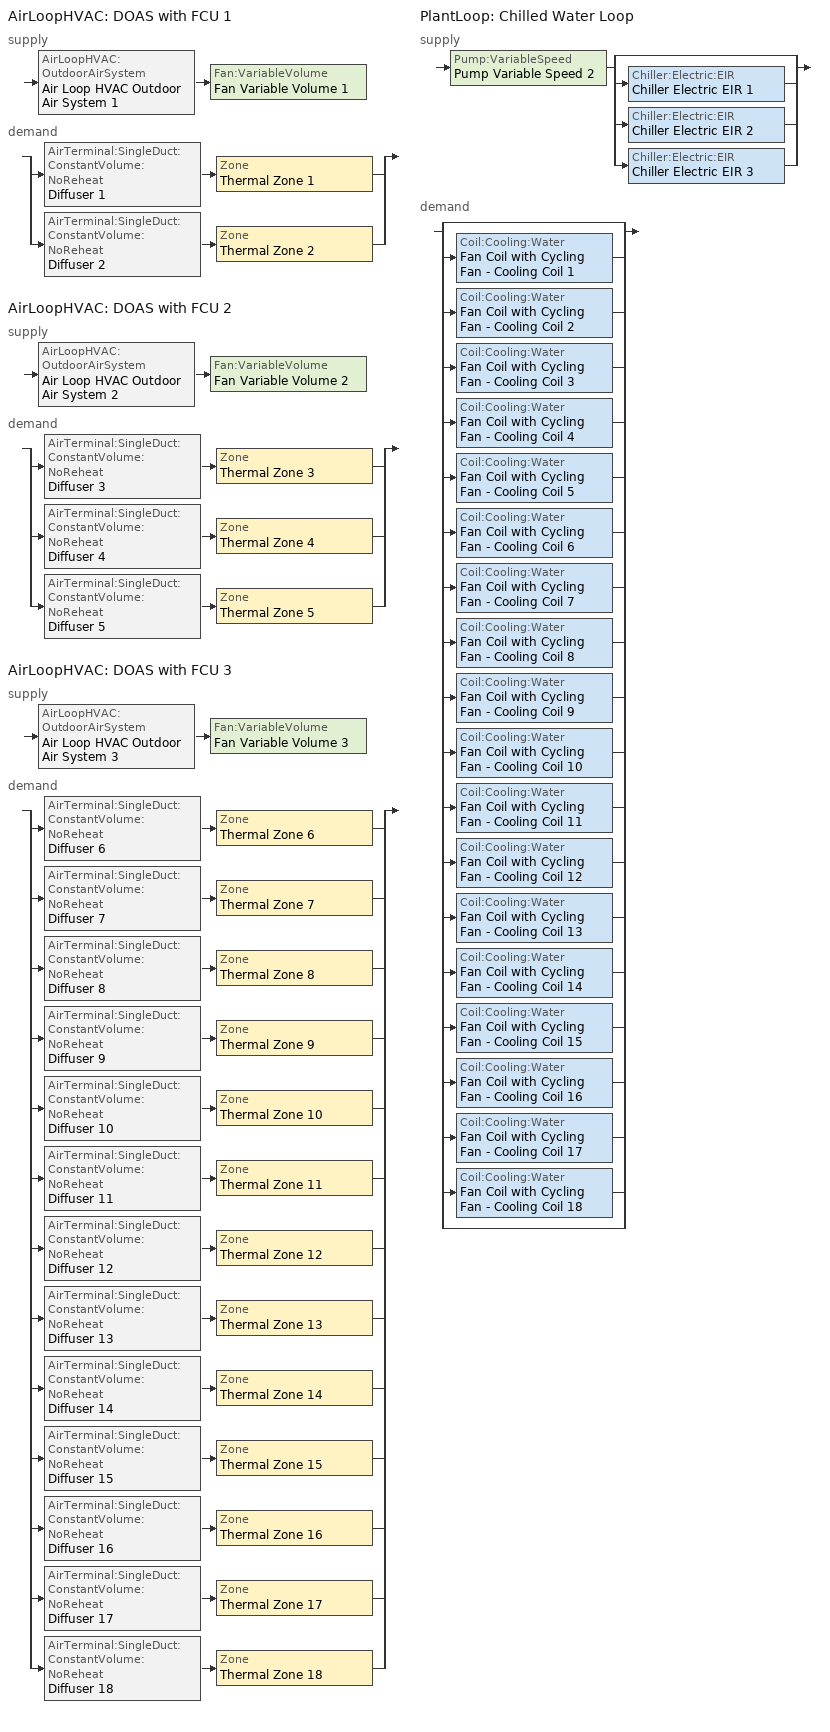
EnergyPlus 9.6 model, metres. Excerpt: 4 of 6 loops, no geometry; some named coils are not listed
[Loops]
AirLoopHVAC 'DOAS with FCU 1'
 supply: AirLoopHVAC:OutdoorAirSystem 'Air Loop HVAC Outdoor Air System 1' > Fan:VariableVolume 'Fan Variable Volume 1'
 demand: split
  | AirTerminal:SingleDuct:ConstantVolume:NoReheat 'Diffuser 1' > Zone 'Thermal Zone 1'
  | AirTerminal:SingleDuct:ConstantVolume:NoReheat 'Diffuser 2' > Zone 'Thermal Zone 2'
AirLoopHVAC 'DOAS with FCU 2'
 supply: AirLoopHVAC:OutdoorAirSystem 'Air Loop HVAC Outdoor Air System 2' > Fan:VariableVolume 'Fan Variable Volume 2'
 demand: split
  | AirTerminal:SingleDuct:ConstantVolume:NoReheat 'Diffuser 3' > Zone 'Thermal Zone 3'
  | AirTerminal:SingleDuct:ConstantVolume:NoReheat 'Diffuser 4' > Zone 'Thermal Zone 4'
  | AirTerminal:SingleDuct:ConstantVolume:NoReheat 'Diffuser 5' > Zone 'Thermal Zone 5'
AirLoopHVAC 'DOAS with FCU 3'
 supply: AirLoopHVAC:OutdoorAirSystem 'Air Loop HVAC Outdoor Air System 3' > Fan:VariableVolume 'Fan Variable Volume 3'
 demand: split
  | AirTerminal:SingleDuct:ConstantVolume:NoReheat 'Diffuser 6' > Zone 'Thermal Zone 6'
  | AirTerminal:SingleDuct:ConstantVolume:NoReheat 'Diffuser 7' > Zone 'Thermal Zone 7'
  | AirTerminal:SingleDuct:ConstantVolume:NoReheat 'Diffuser 8' > Zone 'Thermal Zone 8'
  | AirTerminal:SingleDuct:ConstantVolume:NoReheat 'Diffuser 9' > Zone 'Thermal Zone 9'
  | AirTerminal:SingleDuct:ConstantVolume:NoReheat 'Diffuser 10' > Zone 'Thermal Zone 10'
  | AirTerminal:SingleDuct:ConstantVolume:NoReheat 'Diffuser 11' > Zone 'Thermal Zone 11'
  | AirTerminal:SingleDuct:ConstantVolume:NoReheat 'Diffuser 12' > Zone 'Thermal Zone 12'
  | AirTerminal:SingleDuct:ConstantVolume:NoReheat 'Diffuser 13' > Zone 'Thermal Zone 13'
  | AirTerminal:SingleDuct:ConstantVolume:NoReheat 'Diffuser 14' > Zone 'Thermal Zone 14'
  | AirTerminal:SingleDuct:ConstantVolume:NoReheat 'Diffuser 15' > Zone 'Thermal Zone 15'
  | AirTerminal:SingleDuct:ConstantVolume:NoReheat 'Diffuser 16' > Zone 'Thermal Zone 16'
  | AirTerminal:SingleDuct:ConstantVolume:NoReheat 'Diffuser 17' > Zone 'Thermal Zone 17'
  | AirTerminal:SingleDuct:ConstantVolume:NoReheat 'Diffuser 18' > Zone 'Thermal Zone 18'
PlantLoop 'Chilled Water Loop'
 supply: Pump:VariableSpeed 'Pump Variable Speed 2' > split
  | bypass
  | Chiller:Electric:EIR 'Chiller Electric EIR 1'
  | Chiller:Electric:EIR 'Chiller Electric EIR 2'
  | Chiller:Electric:EIR 'Chiller Electric EIR 3'
 demand: split
  | bypass
  | Coil:Cooling:Water 'Fan Coil with Cycling Fan - Cooling Coil 1'
  | Coil:Cooling:Water 'Fan Coil with Cycling Fan - Cooling Coil 2'
  | Coil:Cooling:Water 'Fan Coil with Cycling Fan - Cooling Coil 3'
  | Coil:Cooling:Water 'Fan Coil with Cycling Fan - Cooling Coil 4'
  | Coil:Cooling:Water 'Fan Coil with Cycling Fan - Cooling Coil 5'
  | Coil:Cooling:Water 'Fan Coil with Cycling Fan - Cooling Coil 6'
  | Coil:Cooling:Water 'Fan Coil with Cycling Fan - Cooling Coil 7'
  | Coil:Cooling:Water 'Fan Coil with Cycling Fan - Cooling Coil 8'
  | Coil:Cooling:Water 'Fan Coil with Cycling Fan - Cooling Coil 9'
  | Coil:Cooling:Water 'Fan Coil with Cycling Fan - Cooling Coil 10'
  | Coil:Cooling:Water 'Fan Coil with Cycling Fan - Cooling Coil 11'
  | Coil:Cooling:Water 'Fan Coil with Cycling Fan - Cooling Coil 12'
  | Coil:Cooling:Water 'Fan Coil with Cycling Fan - Cooling Coil 13'
  | Coil:Cooling:Water 'Fan Coil with Cycling Fan - Cooling Coil 14'
  | Coil:Cooling:Water 'Fan Coil with Cycling Fan - Cooling Coil 15'
  | Coil:Cooling:Water 'Fan Coil with Cycling Fan - Cooling Coil 16'
  | Coil:Cooling:Water 'Fan Coil with Cycling Fan - Cooling Coil 17'
  | Coil:Cooling:Water 'Fan Coil with Cycling Fan - Cooling Coil 18'
  | bypass
[Controller:MechanicalVentilation] Availability Schedule=Always On Discrete; Demand Controlled Ventilation=No; System Outdoor Air Method=ZoneSum
Name | Zone or ZoneList Name 1 | Design Specification Outdoor Air Object Name 1 | Zone or ZoneList Name 2 | Design Specification Outdoor Air Object Name 2 | Zone or ZoneList Name 3 | Design Specification Outdoor Air Object Name 3 | Zone or ZoneList Name 4 | Design Specification Outdoor Air Object Name 4 | Zone or ZoneList Name 5 | Design Specification Outdoor Air Object Name 5 | Zone or ZoneList Name 6 | Design Specification Outdoor Air Object Name 6 | Zone or ZoneList Name 7 | Design Specification Outdoor Air Object Name 7 | Zone or ZoneList Name 8 | Design Specification Outdoor Air Object Name 8 | Zone or ZoneList Name 9 | Design Specification Outdoor Air Object Name 9 | Zone or ZoneList Name 10 | Design Specification Outdoor Air Object Name 10 | Zone or ZoneList Name 11 | Design Specification Outdoor Air Object Name 11 | Zone or ZoneList Name 12 | Design Specification Outdoor Air Object Name 12 | Zone or ZoneList Name 13 | Design Specification Outdoor Air Object Name 13
Controller Mechanical Ventilation 1 | Thermal Zone 1 | Ventilation 1 | Thermal Zone 2 | Ventilation 2
Controller Mechanical Ventilation 2 | Thermal Zone 3 | Ventilation 3 | Thermal Zone 4 | Ventilation 4 | Thermal Zone 5 | Ventilation 5
Controller Mechanical Ventilation 3 | Thermal Zone 6 | Ventilation 6 | Thermal Zone 7 | Ventilation 7 | Thermal Zone 8 | Ventilation 8 | Thermal Zone 9 | Ventilation 9 | Thermal Zone 10 | Ventilation 10 | Thermal Zone 11 | Ventilation 11 | Thermal Zone 12 | Ventilation 12 | Thermal Zone 13 | Ventilation 13 | Thermal Zone 14 | Ventilation 14 | Thermal Zone 15 | Ventilation 15 | Thermal Zone 16 | Ventilation 16 | Thermal Zone 17 | Ventilation 17 | Thermal Zone 18 | Ventilation 18
[AirLoopHVAC] Design Supply Air Flow Rate m3/s=AutoSize; Design Return Air Flow Fraction of Supply Air Flow=1
DOAS with FCU 1; DOAS with FCU 2; DOAS with FCU 3
[Sizing:System] Type of Load to Size On=VentilationRequirement; Design Outdoor Air Flow Rate m3/s=Autosize; Central Heating Maximum System Air Flow Ratio=Autosize; Preheat Design Temperature C=7; Preheat Design Humidity Ratio kgWater/kgDryAir=0.008; Precool Design Temperature C=12.8; Precool Design Humidity Ratio kgWater/kgDryAir=0.008; Central Cooling Design Supply Air Temperature C=12.8; Central Heating Design Supply Air Temperature C=12.8; Type of Zone Sum to Use=NonCoincident; 100% Outdoor Air in Cooling=Yes; 100% Outdoor Air in Heating=Yes; Central Cooling Design Supply Air Humidity Ratio kgWater/kgDryAir=0.0085; Central Heating Design Supply Air Humidity Ratio kgWater/kgDryAir=0.008; Cooling Supply Air Flow Rate Method=DesignDay; Cooling Supply Air Flow Rate m3/s=0; Cooling Supply Air Flow Rate Per Floor Area m3/s-m2=0.00996765; Cooling Fraction of Autosized Cooling Supply Air Flow Rate=1; Cooling Supply Air Flow Rate Per Unit Cooling Capacity m3/s-W=3.94755e-05; Heating Supply Air Flow Rate Method=DesignDay; Heating Supply Air Flow Rate m3/s=0; Heating Supply Air Flow Rate Per Floor Area m3/s-m2=0.00996765; Heating Fraction of Autosized Heating Supply Air Flow Rate=1; Heating Fraction of Autosized Cooling Supply Air Flow Rate=1; Heating Supply Air Flow Rate Per Unit Heating Capacity m3/s-W=3.15882e-05; System Outdoor Air Method=ZoneSum; Zone Maximum Outdoor Air Fraction dimensionless=1; Cooling Design Capacity Method=CoolingDesignCapacity; Cooling Design Capacity W=Autosize; Cooling Design Capacity Per Floor Area W/m2=234.7; Fraction of Autosized Cooling Design Capacity=1; Heating Design Capacity Method=HeatingDesignCapacity; Heating Design Capacity W=Autosize; Heating Design Capacity Per Floor Area W/m2=157; Fraction of Autosized Heating Design Capacity=1; Central Cooling Capacity Control Method=OnOff; Occupant Diversity=Autosize
DOAS with FCU 1; DOAS with FCU 2; DOAS with FCU 3
[Controller:OutdoorAir] Minimum Outdoor Air Flow Rate m3/s=0; Maximum Outdoor Air Flow Rate m3/s=Autosize; Economizer Control Type=DifferentialDryBulb; Economizer Control Action Type=ModulateFlow; Economizer Maximum Limit Dry-Bulb Temperature C=28; Economizer Maximum Limit Enthalpy J/kg=64000; Economizer Minimum Limit Dry-Bulb Temperature C=-100; Lockout Type=NoLockout; Minimum Limit Type=FixedMinimum; High Humidity Control=No; Control High Indoor Humidity Based on Outdoor Humidity Ratio=Yes; Heat Recovery Bypass Control Type=BypassWhenWithinEconomizerLimits
Name | Mechanical Ventilation Controller
Controller Outdoor Air 1 | Controller Mechanical Ventilation 1
Controller Outdoor Air 2 | Controller Mechanical Ventilation 2
Controller Outdoor Air 3 | Controller Mechanical Ventilation 3
[SetpointManager:MixedAir] Control Variable=Temperature
Name | Setpoint Node or NodeList
Node Air Deck 100% Outoor 1 OS Default SPM | Node Air Deck 100% Outoor 1
Node Air Deck 100% Outoor 2 OS Default SPM | Node Air Deck 100% Outoor 2
Node Air Deck 100% Outoor 3 OS Default SPM | Node Air Deck 100% Outoor 3
[Fan:VariableVolume] Availability Schedule=Always On Discrete hvac_library; Fan Total Efficiency=0.7; Pressure Rise Pa=500; Maximum Flow Rate m3/s=Autosize; Fan Power Minimum Flow Rate Input Method=FixedFlowRate; Fan Power Minimum Flow Fraction=0; Fan Power Minimum Air Flow Rate m3/s=0; Motor Efficiency=0.93; Motor In Airstream Fraction=1; Fan Power Coefficient 1=0.0407599; Fan Power Coefficient 2=0.088045; Fan Power Coefficient 3=-0.0729261; Fan Power Coefficient 4=0.94374; Fan Power Coefficient 5=0
Fan Variable Volume 1; Fan Variable Volume 2; Fan Variable Volume 3
[SetpointManager:OutdoorAirReset] Control Variable=Temperature; Setpoint at Outdoor Low Temperature C=18; Outdoor Low Temperature C=10; Setpoint at Outdoor High Temperature C=18; Outdoor High Temperature C=24
Name | Setpoint Node or NodeList
OA Temp Reset 1 | Node Air Deck Supply 1
OA Temp Reset 2 | Node Air Deck Supply 2
OA Temp Reset 3 | Node Air Deck Supply 3
[ZoneControl:Thermostat] Temperature Difference Between Cutout And Setpoint deltaC=0
Name | Zone or ZoneList | Control Type Schedule | Control 1
Thermal Zone 1 Thermostat | Thermal Zone 1 | Thermal Zone 1 Thermostat Schedule | Thermostat Setpoint Dual Setpoint 1
Thermal Zone 2 Thermostat | Thermal Zone 2 | Thermal Zone 2 Thermostat Schedule | Thermostat Setpoint Dual Setpoint 2
Thermal Zone 3 Thermostat | Thermal Zone 3 | Thermal Zone 3 Thermostat Schedule | Thermostat Setpoint Dual Setpoint 3
Thermal Zone 4 Thermostat | Thermal Zone 4 | Thermal Zone 4 Thermostat Schedule | Thermostat Setpoint Dual Setpoint 4
Thermal Zone 5 Thermostat | Thermal Zone 5 | Thermal Zone 5 Thermostat Schedule | Thermostat Setpoint Dual Setpoint 5
Thermal Zone 6 Thermostat | Thermal Zone 6 | Thermal Zone 6 Thermostat Schedule | Thermostat Setpoint Dual Setpoint 6
Thermal Zone 7 Thermostat | Thermal Zone 7 | Thermal Zone 7 Thermostat Schedule | Thermostat Setpoint Dual Setpoint 7
Thermal Zone 8 Thermostat | Thermal Zone 8 | Thermal Zone 8 Thermostat Schedule | Thermostat Setpoint Dual Setpoint 8
Thermal Zone 9 Thermostat | Thermal Zone 9 | Thermal Zone 9 Thermostat Schedule | Thermostat Setpoint Dual Setpoint 9
Thermal Zone 10 Thermostat | Thermal Zone 10 | Thermal Zone 10 Thermostat Schedule | Thermostat Setpoint Dual Setpoint 10
Thermal Zone 11 Thermostat | Thermal Zone 11 | Thermal Zone 11 Thermostat Schedule | Thermostat Setpoint Dual Setpoint 11
Thermal Zone 12 Thermostat | Thermal Zone 12 | Thermal Zone 12 Thermostat Schedule | Thermostat Setpoint Dual Setpoint 12
Thermal Zone 13 Thermostat | Thermal Zone 13 | Thermal Zone 13 Thermostat Schedule | Thermostat Setpoint Dual Setpoint 13
Thermal Zone 14 Thermostat | Thermal Zone 14 | Thermal Zone 14 Thermostat Schedule | Thermostat Setpoint Dual Setpoint 14
Thermal Zone 15 Thermostat | Thermal Zone 15 | Thermal Zone 15 Thermostat Schedule | Thermostat Setpoint Dual Setpoint 15
Thermal Zone 16 Thermostat | Thermal Zone 16 | Thermal Zone 16 Thermostat Schedule | Thermostat Setpoint Dual Setpoint 16
Thermal Zone 17 Thermostat | Thermal Zone 17 | Thermal Zone 17 Thermostat Schedule | Thermostat Setpoint Dual Setpoint 17
Thermal Zone 18 Thermostat | Thermal Zone 18 | Thermal Zone 18 Thermostat Schedule | Thermostat Setpoint Dual Setpoint 18
[ThermostatSetpoint:DualSetpoint]
Name | Heating Setpoint Temperature Schedule | Cooling Setpoint Temperature Schedule
Thermostat Setpoint Dual Setpoint 1 | HtgSetp 1 | ClgSetp 1
Thermostat Setpoint Dual Setpoint 2 | HtgSetp 2 | ClgSetp 2
Thermostat Setpoint Dual Setpoint 3 | HtgSetp 3 | ClgSetp 3
Thermostat Setpoint Dual Setpoint 4 | HtgSetp 4 | ClgSetp 4
Thermostat Setpoint Dual Setpoint 5 | HtgSetp 5 | ClgSetp 5
Thermostat Setpoint Dual Setpoint 6 | HtgSetp 6 | ClgSetp 6
Thermostat Setpoint Dual Setpoint 7 | HtgSetp 7 | ClgSetp 7
Thermostat Setpoint Dual Setpoint 8 | HtgSetp 8 | ClgSetp 8
Thermostat Setpoint Dual Setpoint 9 | HtgSetp 9 | ClgSetp 9
Thermostat Setpoint Dual Setpoint 10 | HtgSetp 10 | ClgSetp 10
Thermostat Setpoint Dual Setpoint 11 | HtgSetp 11 | ClgSetp 11
Thermostat Setpoint Dual Setpoint 12 | HtgSetp 12 | ClgSetp 12
Thermostat Setpoint Dual Setpoint 13 | HtgSetp 13 | ClgSetp 13
Thermostat Setpoint Dual Setpoint 14 | HtgSetp 14 | ClgSetp 14
Thermostat Setpoint Dual Setpoint 15 | HtgSetp 15 | ClgSetp 15
Thermostat Setpoint Dual Setpoint 16 | HtgSetp 16 | ClgSetp 16
Thermostat Setpoint Dual Setpoint 17 | HtgSetp 17 | ClgSetp 17
Thermostat Setpoint Dual Setpoint 18 | HtgSetp 18 | ClgSetp 18
[AirTerminal:SingleDuct:ConstantVolume:NoReheat] Availability Schedule=Always On Discrete hvac_library; Maximum Air Flow Rate m3/s=AutoSize
Diffuser 1; Diffuser 2; Diffuser 3; Diffuser 4; Diffuser 5; Diffuser 6; Diffuser 7; Diffuser 8; Diffuser 9; Diffuser 10; Diffuser 11; Diffuser 12; Diffuser 13; Diffuser 14; Diffuser 15; Diffuser 16; Diffuser 17; Diffuser 18
[Fan:OnOff] Availability Schedule=Always On Discrete hvac_library; Fan Total Efficiency=0.6; Pressure Rise Pa=300; Maximum Flow Rate m3/s=Autosize; Motor Efficiency=0.8; Motor In Airstream Fraction=1; Fan Power Ratio Function of Speed Ratio Curve=Fan On Off Power Curve 12; Fan Efficiency Ratio Function of Speed Ratio Curve=Fan On Off Efficiency Curve 12
Fan Coil with Cycling Fan - Fan 1; Fan Coil with Cycling Fan - Fan 2; Fan Coil with Cycling Fan - Fan 3; Fan Coil with Cycling Fan - Fan 4; Fan Coil with Cycling Fan - Fan 5; Fan Coil with Cycling Fan - Fan 6; Fan Coil with Cycling Fan - Fan 7; Fan Coil with Cycling Fan - Fan 8; Fan Coil with Cycling Fan - Fan 9; Fan Coil with Cycling Fan - Fan 10; Fan Coil with Cycling Fan - Fan 11; Fan Coil with Cycling Fan - Fan 12; Fan Coil with Cycling Fan - Fan 13; Fan Coil with Cycling Fan - Fan 14; Fan Coil with Cycling Fan - Fan 15; Fan Coil with Cycling Fan - Fan 16; Fan Coil with Cycling Fan - Fan 17; Fan Coil with Cycling Fan - Fan 18
[Coil:Cooling:Water] Availability Schedule=Always On Discrete hvac_library; Design Water Flow Rate m3/s=Autosize; Design Air Flow Rate m3/s=Autosize; Design Inlet Water Temperature C=Autosize; Design Inlet Air Temperature C=Autosize; Design Outlet Air Temperature C=Autosize; Design Inlet Air Humidity Ratio kgWater/kgDryAir=Autosize; Design Outlet Air Humidity Ratio kgWater/kgDryAir=Autosize; Type of Analysis=SimpleAnalysis; Heat Exchanger Configuration=CrossFlow
Fan Coil with Cycling Fan - Cooling Coil 1; Fan Coil with Cycling Fan - Cooling Coil 2; Fan Coil with Cycling Fan - Cooling Coil 3; Fan Coil with Cycling Fan - Cooling Coil 4; Fan Coil with Cycling Fan - Cooling Coil 5; Fan Coil with Cycling Fan - Cooling Coil 6; Fan Coil with Cycling Fan - Cooling Coil 7; Fan Coil with Cycling Fan - Cooling Coil 8; Fan Coil with Cycling Fan - Cooling Coil 9; Fan Coil with Cycling Fan - Cooling Coil 10; Fan Coil with Cycling Fan - Cooling Coil 11; Fan Coil with Cycling Fan - Cooling Coil 12; Fan Coil with Cycling Fan - Cooling Coil 13; Fan Coil with Cycling Fan - Cooling Coil 14; Fan Coil with Cycling Fan - Cooling Coil 15; Fan Coil with Cycling Fan - Cooling Coil 16; Fan Coil with Cycling Fan - Cooling Coil 17; Fan Coil with Cycling Fan - Cooling Coil 18
[ZoneHVAC:FourPipeFanCoil] Availability Schedule=Always On Discrete hvac_library; Capacity Control Method=CyclingFan; Maximum Supply Air Flow Rate m3/s=Autosize; Maximum Outdoor Air Flow Rate m3/s=0; Maximum Cold Water Flow Rate m3/s=Autosize; Maximum Hot Water Flow Rate m3/s=Autosize; Minimum Supply Air Temperature in Cooling Mode C=Autosize; Maximum Supply Air Temperature in Heating Mode C=Autosize
Name | Supply Air Fan | Cooling Coil | Heating Coil
Fan Coil with Cycling Fan 1 | Fan Coil with Cycling Fan - Fan 1 | Fan Coil with Cycling Fan - Cooling Coil 1 | Fan Coil with Cycling Fan - Heating Coil 1
Fan Coil with Cycling Fan 2 | Fan Coil with Cycling Fan - Fan 2 | Fan Coil with Cycling Fan - Cooling Coil 2 | Fan Coil with Cycling Fan - Heating Coil 2
Fan Coil with Cycling Fan 3 | Fan Coil with Cycling Fan - Fan 3 | Fan Coil with Cycling Fan - Cooling Coil 3 | Fan Coil with Cycling Fan - Heating Coil 3
Fan Coil with Cycling Fan 4 | Fan Coil with Cycling Fan - Fan 4 | Fan Coil with Cycling Fan - Cooling Coil 4 | Fan Coil with Cycling Fan - Heating Coil 4
Fan Coil with Cycling Fan 5 | Fan Coil with Cycling Fan - Fan 5 | Fan Coil with Cycling Fan - Cooling Coil 5 | Fan Coil with Cycling Fan - Heating Coil 5
Fan Coil with Cycling Fan 6 | Fan Coil with Cycling Fan - Fan 6 | Fan Coil with Cycling Fan - Cooling Coil 6 | Fan Coil with Cycling Fan - Heating Coil 6
Fan Coil with Cycling Fan 7 | Fan Coil with Cycling Fan - Fan 7 | Fan Coil with Cycling Fan - Cooling Coil 7 | Fan Coil with Cycling Fan - Heating Coil 7
Fan Coil with Cycling Fan 8 | Fan Coil with Cycling Fan - Fan 8 | Fan Coil with Cycling Fan - Cooling Coil 8 | Fan Coil with Cycling Fan - Heating Coil 8
Fan Coil with Cycling Fan 9 | Fan Coil with Cycling Fan - Fan 9 | Fan Coil with Cycling Fan - Cooling Coil 9 | Fan Coil with Cycling Fan - Heating Coil 9
Fan Coil with Cycling Fan 10 | Fan Coil with Cycling Fan - Fan 10 | Fan Coil with Cycling Fan - Cooling Coil 10 | Fan Coil with Cycling Fan - Heating Coil 10
Fan Coil with Cycling Fan 11 | Fan Coil with Cycling Fan - Fan 11 | Fan Coil with Cycling Fan - Cooling Coil 11 | Fan Coil with Cycling Fan - Heating Coil 11
Fan Coil with Cycling Fan 12 | Fan Coil with Cycling Fan - Fan 12 | Fan Coil with Cycling Fan - Cooling Coil 12 | Fan Coil with Cycling Fan - Heating Coil 12
Fan Coil with Cycling Fan 13 | Fan Coil with Cycling Fan - Fan 13 | Fan Coil with Cycling Fan - Cooling Coil 13 | Fan Coil with Cycling Fan - Heating Coil 13
Fan Coil with Cycling Fan 14 | Fan Coil with Cycling Fan - Fan 14 | Fan Coil with Cycling Fan - Cooling Coil 14 | Fan Coil with Cycling Fan - Heating Coil 14
Fan Coil with Cycling Fan 15 | Fan Coil with Cycling Fan - Fan 15 | Fan Coil with Cycling Fan - Cooling Coil 15 | Fan Coil with Cycling Fan - Heating Coil 15
Fan Coil with Cycling Fan 16 | Fan Coil with Cycling Fan - Fan 16 | Fan Coil with Cycling Fan - Cooling Coil 16 | Fan Coil with Cycling Fan - Heating Coil 16
Fan Coil with Cycling Fan 17 | Fan Coil with Cycling Fan - Fan 17 | Fan Coil with Cycling Fan - Cooling Coil 17 | Fan Coil with Cycling Fan - Heating Coil 17
Fan Coil with Cycling Fan 18 | Fan Coil with Cycling Fan - Fan 18 | Fan Coil with Cycling Fan - Cooling Coil 18 | Fan Coil with Cycling Fan - Heating Coil 18
[Zone equipment]
Thermal Zone 1: Diffuser 1, Fan Coil with Cycling Fan 1
Thermal Zone 2: Diffuser 2, Fan Coil with Cycling Fan 2
Thermal Zone 3: Diffuser 3, Fan Coil with Cycling Fan 3
Thermal Zone 4: Diffuser 4, Fan Coil with Cycling Fan 4
Thermal Zone 5: Diffuser 5, Fan Coil with Cycling Fan 5
Thermal Zone 6: Diffuser 6, Fan Coil with Cycling Fan 6
Thermal Zone 7: Diffuser 7, Fan Coil with Cycling Fan 7
Thermal Zone 8: Diffuser 8, Fan Coil with Cycling Fan 8
Thermal Zone 9: Diffuser 9, Fan Coil with Cycling Fan 9
Thermal Zone 10: Diffuser 10, Fan Coil with Cycling Fan 10
Thermal Zone 11: Diffuser 11, Fan Coil with Cycling Fan 11
Thermal Zone 12: Diffuser 12, Fan Coil with Cycling Fan 12
Thermal Zone 13: Diffuser 13, Fan Coil with Cycling Fan 13
Thermal Zone 14: Diffuser 14, Fan Coil with Cycling Fan 14
Thermal Zone 15: Diffuser 15, Fan Coil with Cycling Fan 15
Thermal Zone 16: Diffuser 16, Fan Coil with Cycling Fan 16
Thermal Zone 17: Diffuser 17, Fan Coil with Cycling Fan 17
Thermal Zone 18: Diffuser 18, Fan Coil with Cycling Fan 18
[Sizing:Zone] Zone Cooling Design Supply Air Temperature Input Method=SupplyAirTemperature; Zone Cooling Design Supply Air Temperature Difference deltaC=11.11; Zone Heating Design Supply Air Temperature Input Method=SupplyAirTemperature; Zone Heating Design Supply Air Temperature Difference deltaC=11.11; Zone Cooling Design Supply Air Humidity Ratio kgWater/kgDryAir=0.0085; Zone Heating Design Supply Air Humidity Ratio kgWater/kgDryAir=0.008; Cooling Design Air Flow Method=DesignDay; Cooling Design Air Flow Rate m3/s=0; Cooling Minimum Air Flow per Zone Floor Area m3/s-m2=0.000762; Cooling Minimum Air Flow m3/s=0; Cooling Minimum Air Flow Fraction=0; Heating Design Air Flow Method=DesignDay; Heating Design Air Flow Rate m3/s=0; Heating Maximum Air Flow per Zone Floor Area m3/s-m2=0.002032; Heating Maximum Air Flow m3/s=0.141576; Heating Maximum Air Flow Fraction=0.3; Account for Dedicated Outdoor Air System=No
Name | Zone Cooling Design Supply Air Temperature C | Zone Heating Design Supply Air Temperature C | Design Specification Outdoor Air Object
Thermal Zone 1 | 16 | 40 | Ventilation 1
Thermal Zone 2 | 16 | 40 | Ventilation 2
Thermal Zone 3 | 18 | 42 | Ventilation 3
Thermal Zone 4 | 18 | 42 | Ventilation 4
Thermal Zone 5 | 18 | 42 | Ventilation 5
Thermal Zone 6 | 16 | 42 | Ventilation 6
Thermal Zone 7 | 16 | 42 | Ventilation 7
Thermal Zone 8 | 16 | 42 | Ventilation 8
Thermal Zone 9 | 16 | 42 | Ventilation 9
Thermal Zone 10 | 16 | 42 | Ventilation 10
Thermal Zone 11 | 16 | 42 | Ventilation 11
Thermal Zone 12 | 16 | 42 | Ventilation 12
Thermal Zone 13 | 16 | 42 | Ventilation 13
Thermal Zone 14 | 16 | 42 | Ventilation 14
Thermal Zone 15 | 16 | 42 | Ventilation 15
Thermal Zone 16 | 16 | 42 | Ventilation 16
Thermal Zone 17 | 16 | 42 | Ventilation 17
Thermal Zone 18 | 16 | 42 | Ventilation 18
[DesignSpecification:OutdoorAir] Outdoor Air Method=Sum; Outdoor Air Flow per Person m3/s-person=0; Outdoor Air Flow per Zone Floor Area m3/s-m2=0; Outdoor Air Flow per Zone m3/s=0; Outdoor Air Flow Air Changes per Hour 1/hr=1
Ventilation 1; Ventilation 2; Ventilation 3; Ventilation 4; Ventilation 5; Ventilation 6; Ventilation 7; Ventilation 8; Ventilation 9; Ventilation 10; Ventilation 11; Ventilation 12; Ventilation 13; Ventilation 14; Ventilation 15; Ventilation 16; Ventilation 17; Ventilation 18
[Chiller:Electric:EIR] Reference Capacity W=Autosize; Reference Leaving Chilled Water Temperature C=6.67; Reference Entering Condenser Fluid Temperature C=29.4; Reference Chilled Water Flow Rate m3/s=Autosize; Reference Condenser Fluid Flow Rate m3/s=Autosize; Cooling Capacity Function of Temperature Curve=Curve Biquadratic 1; Electric Input to Cooling Output Ratio Function of Temperature Curve=Curve Biquadratic 2; Electric Input to Cooling Output Ratio Function of Part Load Ratio Curve=Curve Quadratic 1; Minimum Part Load Ratio=0.1; Maximum Part Load Ratio=1; Optimum Part Load Ratio=1; Minimum Unloading Ratio=0.2; Condenser Type=WaterCooled; Condenser Fan Power Ratio W/W=0; Fraction of Compressor Electric Consumption Rejected by Condenser=1; Leaving Chilled Water Lower Temperature Limit C=2; Chiller Flow Mode=NotModulated; Sizing Factor=1; Basin Heater Capacity W/K=0; Basin Heater Setpoint Temperature C=10; Condenser Heat Recovery Relative Capacity Fraction=1
Name | Reference COP W/W
Chiller Electric EIR 1 | 3.5
Chiller Electric EIR 2 | 4.5
Chiller Electric EIR 3 | 5.5
[PlantEquipmentList]
Chilled Water Loop Cooling Equipment List: Chiller:Electric:EIR, Chiller Electric EIR 1, Chiller:Electric:EIR, Chiller Electric EIR 2, Chiller:Electric:EIR, Chiller Electric EIR 3
[PlantLoop]
Chilled Water Loop: Fluid Type=Water; Plant Equipment Operation Scheme=Chilled Water Loop Operation Schemes; Maximum Loop Temperature C=100; Minimum Loop Temperature C=0; Maximum Loop Flow Rate m3/s=Autosize; Minimum Loop Flow Rate m3/s=0; Plant Loop Volume m3=Autocalculate; Load Distribution Scheme=Optimal; Plant Loop Demand Calculation Scheme=SingleSetpoint
[Sizing:Plant]
Chilled Water Loop: Loop Type=Cooling; Design Loop Exit Temperature C=6.7; Loop Design Temperature Difference deltaC=6.7; Sizing Option=NonCoincident; Zone Timesteps in Averaging Window=1; Coincident Sizing Factor Mode=None
[Pump:VariableSpeed]
Pump Variable Speed 2: Design Maximum Flow Rate m3/s=Autosize; Design Pump Head Pa=179352; Design Power Consumption W=Autosize; Motor Efficiency=0.8; Fraction of Motor Inefficiencies to Fluid Stream=0; Coefficient 1 of the Part Load Performance Curve=0; Coefficient 2 of the Part Load Performance Curve=1; Coefficient 3 of the Part Load Performance Curve=0; Coefficient 4 of the Part Load Performance Curve=0; Design Minimum Flow Rate m3/s=0; Pump Control Type=Intermittent; Skin Loss Radiative Fraction=0.5; Design Power Sizing Method=PowerPerFlowPerPressure; Design Electric Power per Unit Flow Rate W/(m3/s)=348701.1; Design Shaft Power per Unit Flow Rate per Unit Head W/((m3/s)-Pa)=1.28205; Design Minimum Flow Rate Fraction=0
[SetpointManager:Scheduled]
Setpoint Manager Scheduled Chilled Water Duck: Control Variable=Temperature; Schedule=Chilled_Water_Temperature; Setpoint Node or NodeList=Node Chilled Water Deck Supply
[PlantEquipmentOperationSchemes]
Chilled Water Loop Operation Schemes: Control Scheme Object Type 1=PlantEquipmentOperation:CoolingLoad; Control Scheme Name 1=Chilled Water Loop Cooling Operation Scheme; Control Scheme Schedule Name 1=Always On Discrete
[PlantEquipmentOperation:CoolingLoad]
Chilled Water Loop Cooling Operation Scheme: Load Range Lower Limit 1=0; Load Range Upper Limit 1=1000000000; Range Equipment List Name 1=Chilled Water Loop Cooling Equipment List
[Schedule:Day:Interval]
HtgSetp Summer Design Day 1; HtgSetp Summer Design Day 2; HtgSetp Summer Design Day 3; HtgSetp Summer Design Day 4; HtgSetp Summer Design Day 5; HtgSetp Summer Design Day 6; HtgSetp Summer Design Day 7; HtgSetp Summer Design Day 8; HtgSetp Summer Design Day 9; HtgSetp Summer Design Day 10; HtgSetp Summer Design Day 11; HtgSetp Summer Design Day 12; HtgSetp Summer Design Day 13; HtgSetp Summer Design Day 14; HtgSetp Summer Design Day 15; HtgSetp Summer Design Day 16; HtgSetp Summer Design Day 17; HtgSetp Summer Design Day 18: No, 24:00, 15.6
HtgSetp Winter Design Day 1; HtgSetp Winter Design Day 2; HtgSetp Winter Design Day 3; HtgSetp Winter Design Day 4; HtgSetp Winter Design Day 5; HtgSetp Winter Design Day 6; HtgSetp Winter Design Day 7; HtgSetp Winter Design Day 8; HtgSetp Winter Design Day 9; HtgSetp Winter Design Day 10; HtgSetp Winter Design Day 11; HtgSetp Winter Design Day 12; HtgSetp Winter Design Day 13; HtgSetp Winter Design Day 14; HtgSetp Winter Design Day 15; HtgSetp Winter Design Day 16; HtgSetp Winter Design Day 17; HtgSetp Winter Design Day 18: No, 24:00, 21
ClgSetp Summer Design Day 1; ClgSetp Summer Design Day 2; ClgSetp Summer Design Day 3; ClgSetp Summer Design Day 4; ClgSetp Summer Design Day 5; ClgSetp Summer Design Day 6; ClgSetp Summer Design Day 7; ClgSetp Summer Design Day 8; ClgSetp Summer Design Day 9; ClgSetp Summer Design Day 10; ClgSetp Summer Design Day 11; ClgSetp Summer Design Day 12; ClgSetp Summer Design Day 13; ClgSetp Summer Design Day 14; ClgSetp Summer Design Day 15; ClgSetp Summer Design Day 16; ClgSetp Summer Design Day 17; ClgSetp Summer Design Day 18: No, 06:00, 26.7, 22:00, 24, 24:00, 26.7
ClgSetp Winter Design Day 1; ClgSetp Winter Design Day 2; ClgSetp Winter Design Day 3; ClgSetp Winter Design Day 4; ClgSetp Winter Design Day 5; ClgSetp Winter Design Day 6; ClgSetp Winter Design Day 7; ClgSetp Winter Design Day 8; ClgSetp Winter Design Day 9; ClgSetp Winter Design Day 10; ClgSetp Winter Design Day 11; ClgSetp Winter Design Day 12; ClgSetp Winter Design Day 13; ClgSetp Winter Design Day 14; ClgSetp Winter Design Day 15; ClgSetp Winter Design Day 16; ClgSetp Winter Design Day 17; ClgSetp Winter Design Day 18: No, 24:00, 26.7
ClgSetp Default Schedule 1; ClgSetp Default Schedule 2: Temperature 37, No, 01:00, 26, 02:00, 26, 03:00, 26, 04:00, 26, 05:00, 26, 06:00, 26, 07:00, 24, 08:00, 24, 09:00, 24, 10:00, 24, 11:00, 24, 12:00, 24, 13:00, 24, 14:00, 24, 15:00, 24, 16:00, 24, 17:00, 24, 18:00, 24, 19:00, 26, 20:00, 26, 21:00, 26, 22:00, 26, 23:00, 26, 24:00, 26
HtgSetp Default Schedule 1; HtgSetp Default Schedule 2: Temperature 36, No, 01:00, 18, 02:00, 18, 03:00, 18, 04:00, 18, 05:00, 18, 06:00, 18, 07:00, 20, 08:00, 20, 09:00, 20, 10:00, 20, 11:00, 20, 12:00, 20, 13:00, 20, 14:00, 20, 15:00, 20, 16:00, 20, 17:00, 20, 18:00, 20, 19:00, 18, 20:00, 18, 21:00, 18, 22:00, 18, 23:00, 18, 24:00, 18
ClgSetp Default Schedule 3; ClgSetp Default Schedule 4; ClgSetp Default Schedule 5: Temperature 37, No, 01:00, 27, 02:00, 27, 03:00, 27, 04:00, 27, 05:00, 27, 06:00, 27, 07:00, 27, 08:00, 27, 09:00, 25, 10:00, 25, 11:00, 25, 12:00, 25, 13:00, 25, 14:00, 25, 15:00, 25, 16:00, 25, 17:00, 25, 18:00, 25, 19:00, 25, 20:00, 25, 21:00, 27, 22:00, 27, 23:00, 27, 24:00, 27
HtgSetp Default Schedule 3; HtgSetp Default Schedule 4; HtgSetp Default Schedule 5: Temperature 36, No, 01:00, 18, 02:00, 18, 03:00, 18, 04:00, 18, 05:00, 18, 06:00, 18, 07:00, 18, 08:00, 18, 09:00, 21, 10:00, 21, 11:00, 21, 12:00, 21, 13:00, 21, 14:00, 21, 15:00, 21, 16:00, 21, 17:00, 21, 18:00, 21, 19:00, 21, 20:00, 21, 21:00, 18, 22:00, 18, 23:00, 18, 24:00, 18
ClgSetp Default Schedule 6; ClgSetp Default Schedule 7; ClgSetp Default Schedule 8; ClgSetp Default Schedule 9; ClgSetp Default Schedule 10; ClgSetp Default Schedule 11; ClgSetp Default Schedule 12; ClgSetp Default Schedule 13; ClgSetp Default Schedule 14; ClgSetp Default Schedule 15; ClgSetp Default Schedule 16; ClgSetp Default Schedule 17; ClgSetp Default Schedule 18: Temperature 37, No, 01:00, 28, 02:00, 28, 03:00, 28, 04:00, 28, 05:00, 28, 06:00, 28, 07:00, 28, 08:00, 28, 09:00, 28, 10:00, 28, 11:00, 26, 12:00, 26, 13:00, 26, 14:00, 26, 15:00, 26, 16:00, 26, 17:00, 26, 18:00, 26, 19:00, 26, 20:00, 26, 21:00, 26, 22:00, 26, 23:00, 28, 24:00, 28
HtgSetp Default Schedule 6; HtgSetp Default Schedule 7; HtgSetp Default Schedule 8; HtgSetp Default Schedule 9; HtgSetp Default Schedule 10; HtgSetp Default Schedule 11; HtgSetp Default Schedule 12; HtgSetp Default Schedule 13; HtgSetp Default Schedule 14; HtgSetp Default Schedule 15; HtgSetp Default Schedule 16; HtgSetp Default Schedule 17; HtgSetp Default Schedule 18: Temperature 36, No, 01:00, 16, 02:00, 16, 03:00, 16, 04:00, 16, 05:00, 16, 06:00, 16, 07:00, 16, 08:00, 16, 09:00, 16, 10:00, 16, 11:00, 22, 12:00, 22, 13:00, 22, 14:00, 22, 15:00, 22, 16:00, 22, 17:00, 22, 18:00, 22, 19:00, 22, 20:00, 22, 21:00, 22, 22:00, 22, 23:00, 16, 24:00, 16
Chilled_Water_Temperature_Default; Chilled_Water_Temperature_Summer_Design_Day; Chilled_Water_Temperature_Winter_Design_Day: No, 24:00, 6.7
[Schedule:Week:Daily]
HtgSetp 1 Week Rule - Jan1-Dec31: HtgSetp Default Schedule 1, HtgSetp Default Schedule 1, HtgSetp Default Schedule 1, HtgSetp Default Schedule 1, HtgSetp Default Schedule 1, HtgSetp Default Schedule 1, HtgSetp Default Schedule 1, HtgSetp Default Schedule 1, HtgSetp Summer Design Day 1, HtgSetp Winter Design Day 1, HtgSetp Default Schedule 1, HtgSetp Default Schedule 1
ClgSetp 1 Week Rule - Jan1-Dec31: ClgSetp Default Schedule 1, ClgSetp Default Schedule 1, ClgSetp Default Schedule 1, ClgSetp Default Schedule 1, ClgSetp Default Schedule 1, ClgSetp Default Schedule 1, ClgSetp Default Schedule 1, ClgSetp Default Schedule 1, ClgSetp Summer Design Day 1, ClgSetp Winter Design Day 1, ClgSetp Default Schedule 1, ClgSetp Default Schedule 1
HtgSetp 2 Week Rule - Jan1-Dec31: HtgSetp Default Schedule 2, HtgSetp Default Schedule 2, HtgSetp Default Schedule 2, HtgSetp Default Schedule 2, HtgSetp Default Schedule 2, HtgSetp Default Schedule 2, HtgSetp Default Schedule 2, HtgSetp Default Schedule 2, HtgSetp Summer Design Day 2, HtgSetp Winter Design Day 2, HtgSetp Default Schedule 2, HtgSetp Default Schedule 2
ClgSetp 2 Week Rule - Jan1-Dec31: ClgSetp Default Schedule 2, ClgSetp Default Schedule 2, ClgSetp Default Schedule 2, ClgSetp Default Schedule 2, ClgSetp Default Schedule 2, ClgSetp Default Schedule 2, ClgSetp Default Schedule 2, ClgSetp Default Schedule 2, ClgSetp Summer Design Day 2, ClgSetp Winter Design Day 2, ClgSetp Default Schedule 2, ClgSetp Default Schedule 2
HtgSetp 3 Week Rule - Jan1-Dec31: HtgSetp Default Schedule 3, HtgSetp Default Schedule 3, HtgSetp Default Schedule 3, HtgSetp Default Schedule 3, HtgSetp Default Schedule 3, HtgSetp Default Schedule 3, HtgSetp Default Schedule 3, HtgSetp Default Schedule 3, HtgSetp Summer Design Day 3, HtgSetp Winter Design Day 3, HtgSetp Default Schedule 3, HtgSetp Default Schedule 3
ClgSetp 3 Week Rule - Jan1-Dec31: ClgSetp Default Schedule 3, ClgSetp Default Schedule 3, ClgSetp Default Schedule 3, ClgSetp Default Schedule 3, ClgSetp Default Schedule 3, ClgSetp Default Schedule 3, ClgSetp Default Schedule 3, ClgSetp Default Schedule 3, ClgSetp Summer Design Day 3, ClgSetp Winter Design Day 3, ClgSetp Default Schedule 3, ClgSetp Default Schedule 3
HtgSetp 4 Week Rule - Jan1-Dec31: HtgSetp Default Schedule 4, HtgSetp Default Schedule 4, HtgSetp Default Schedule 4, HtgSetp Default Schedule 4, HtgSetp Default Schedule 4, HtgSetp Default Schedule 4, HtgSetp Default Schedule 4, HtgSetp Default Schedule 4, HtgSetp Summer Design Day 4, HtgSetp Winter Design Day 4, HtgSetp Default Schedule 4, HtgSetp Default Schedule 4
ClgSetp 4 Week Rule - Jan1-Dec31: ClgSetp Default Schedule 4, ClgSetp Default Schedule 4, ClgSetp Default Schedule 4, ClgSetp Default Schedule 4, ClgSetp Default Schedule 4, ClgSetp Default Schedule 4, ClgSetp Default Schedule 4, ClgSetp Default Schedule 4, ClgSetp Summer Design Day 4, ClgSetp Winter Design Day 4, ClgSetp Default Schedule 4, ClgSetp Default Schedule 4
HtgSetp 5 Week Rule - Jan1-Dec31: HtgSetp Default Schedule 5, HtgSetp Default Schedule 5, HtgSetp Default Schedule 5, HtgSetp Default Schedule 5, HtgSetp Default Schedule 5, HtgSetp Default Schedule 5, HtgSetp Default Schedule 5, HtgSetp Default Schedule 5, HtgSetp Summer Design Day 5, HtgSetp Winter Design Day 5, HtgSetp Default Schedule 5, HtgSetp Default Schedule 5
ClgSetp 5 Week Rule - Jan1-Dec31: ClgSetp Default Schedule 5, ClgSetp Default Schedule 5, ClgSetp Default Schedule 5, ClgSetp Default Schedule 5, ClgSetp Default Schedule 5, ClgSetp Default Schedule 5, ClgSetp Default Schedule 5, ClgSetp Default Schedule 5, ClgSetp Summer Design Day 5, ClgSetp Winter Design Day 5, ClgSetp Default Schedule 5, ClgSetp Default Schedule 5
HtgSetp 6 Week Rule - Jan1-Dec31: HtgSetp Default Schedule 6, HtgSetp Default Schedule 6, HtgSetp Default Schedule 6, HtgSetp Default Schedule 6, HtgSetp Default Schedule 6, HtgSetp Default Schedule 6, HtgSetp Default Schedule 6, HtgSetp Default Schedule 6, HtgSetp Summer Design Day 6, HtgSetp Winter Design Day 6, HtgSetp Default Schedule 6, HtgSetp Default Schedule 6
ClgSetp 6 Week Rule - Jan1-Dec31: ClgSetp Default Schedule 6, ClgSetp Default Schedule 6, ClgSetp Default Schedule 6, ClgSetp Default Schedule 6, ClgSetp Default Schedule 6, ClgSetp Default Schedule 6, ClgSetp Default Schedule 6, ClgSetp Default Schedule 6, ClgSetp Summer Design Day 6, ClgSetp Winter Design Day 6, ClgSetp Default Schedule 6, ClgSetp Default Schedule 6
HtgSetp 7 Week Rule - Jan1-Dec31: HtgSetp Default Schedule 7, HtgSetp Default Schedule 7, HtgSetp Default Schedule 7, HtgSetp Default Schedule 7, HtgSetp Default Schedule 7, HtgSetp Default Schedule 7, HtgSetp Default Schedule 7, HtgSetp Default Schedule 7, HtgSetp Summer Design Day 7, HtgSetp Winter Design Day 7, HtgSetp Default Schedule 7, HtgSetp Default Schedule 7
ClgSetp 7 Week Rule - Jan1-Dec31: ClgSetp Default Schedule 7, ClgSetp Default Schedule 7, ClgSetp Default Schedule 7, ClgSetp Default Schedule 7, ClgSetp Default Schedule 7, ClgSetp Default Schedule 7, ClgSetp Default Schedule 7, ClgSetp Default Schedule 7, ClgSetp Summer Design Day 7, ClgSetp Winter Design Day 7, ClgSetp Default Schedule 7, ClgSetp Default Schedule 7
HtgSetp 8 Week Rule - Jan1-Dec31: HtgSetp Default Schedule 8, HtgSetp Default Schedule 8, HtgSetp Default Schedule 8, HtgSetp Default Schedule 8, HtgSetp Default Schedule 8, HtgSetp Default Schedule 8, HtgSetp Default Schedule 8, HtgSetp Default Schedule 8, HtgSetp Summer Design Day 8, HtgSetp Winter Design Day 8, HtgSetp Default Schedule 8, HtgSetp Default Schedule 8
ClgSetp 8 Week Rule - Jan1-Dec31: ClgSetp Default Schedule 8, ClgSetp Default Schedule 8, ClgSetp Default Schedule 8, ClgSetp Default Schedule 8, ClgSetp Default Schedule 8, ClgSetp Default Schedule 8, ClgSetp Default Schedule 8, ClgSetp Default Schedule 8, ClgSetp Summer Design Day 8, ClgSetp Winter Design Day 8, ClgSetp Default Schedule 8, ClgSetp Default Schedule 8
HtgSetp 9 Week Rule - Jan1-Dec31: HtgSetp Default Schedule 9, HtgSetp Default Schedule 9, HtgSetp Default Schedule 9, HtgSetp Default Schedule 9, HtgSetp Default Schedule 9, HtgSetp Default Schedule 9, HtgSetp Default Schedule 9, HtgSetp Default Schedule 9, HtgSetp Summer Design Day 9, HtgSetp Winter Design Day 9, HtgSetp Default Schedule 9, HtgSetp Default Schedule 9
ClgSetp 9 Week Rule - Jan1-Dec31: ClgSetp Default Schedule 9, ClgSetp Default Schedule 9, ClgSetp Default Schedule 9, ClgSetp Default Schedule 9, ClgSetp Default Schedule 9, ClgSetp Default Schedule 9, ClgSetp Default Schedule 9, ClgSetp Default Schedule 9, ClgSetp Summer Design Day 9, ClgSetp Winter Design Day 9, ClgSetp Default Schedule 9, ClgSetp Default Schedule 9
HtgSetp 10 Week Rule - Jan1-Dec31: HtgSetp Default Schedule 10, HtgSetp Default Schedule 10, HtgSetp Default Schedule 10, HtgSetp Default Schedule 10, HtgSetp Default Schedule 10, HtgSetp Default Schedule 10, HtgSetp Default Schedule 10, HtgSetp Default Schedule 10, HtgSetp Summer Design Day 10, HtgSetp Winter Design Day 10, HtgSetp Default Schedule 10, HtgSetp Default Schedule 10
ClgSetp 10 Week Rule - Jan1-Dec31: ClgSetp Default Schedule 10, ClgSetp Default Schedule 10, ClgSetp Default Schedule 10, ClgSetp Default Schedule 10, ClgSetp Default Schedule 10, ClgSetp Default Schedule 10, ClgSetp Default Schedule 10, ClgSetp Default Schedule 10, ClgSetp Summer Design Day 10, ClgSetp Winter Design Day 10, ClgSetp Default Schedule 10, ClgSetp Default Schedule 10
HtgSetp 11 Week Rule - Jan1-Dec31: HtgSetp Default Schedule 11, HtgSetp Default Schedule 11, HtgSetp Default Schedule 11, HtgSetp Default Schedule 11, HtgSetp Default Schedule 11, HtgSetp Default Schedule 11, HtgSetp Default Schedule 11, HtgSetp Default Schedule 11, HtgSetp Summer Design Day 11, HtgSetp Winter Design Day 11, HtgSetp Default Schedule 11, HtgSetp Default Schedule 11
ClgSetp 11 Week Rule - Jan1-Dec31: ClgSetp Default Schedule 11, ClgSetp Default Schedule 11, ClgSetp Default Schedule 11, ClgSetp Default Schedule 11, ClgSetp Default Schedule 11, ClgSetp Default Schedule 11, ClgSetp Default Schedule 11, ClgSetp Default Schedule 11, ClgSetp Summer Design Day 11, ClgSetp Winter Design Day 11, ClgSetp Default Schedule 11, ClgSetp Default Schedule 11
HtgSetp 12 Week Rule - Jan1-Dec31: HtgSetp Default Schedule 12, HtgSetp Default Schedule 12, HtgSetp Default Schedule 12, HtgSetp Default Schedule 12, HtgSetp Default Schedule 12, HtgSetp Default Schedule 12, HtgSetp Default Schedule 12, HtgSetp Default Schedule 12, HtgSetp Summer Design Day 12, HtgSetp Winter Design Day 12, HtgSetp Default Schedule 12, HtgSetp Default Schedule 12
ClgSetp 12 Week Rule - Jan1-Dec31: ClgSetp Default Schedule 12, ClgSetp Default Schedule 12, ClgSetp Default Schedule 12, ClgSetp Default Schedule 12, ClgSetp Default Schedule 12, ClgSetp Default Schedule 12, ClgSetp Default Schedule 12, ClgSetp Default Schedule 12, ClgSetp Summer Design Day 12, ClgSetp Winter Design Day 12, ClgSetp Default Schedule 12, ClgSetp Default Schedule 12
HtgSetp 13 Week Rule - Jan1-Dec31: HtgSetp Default Schedule 13, HtgSetp Default Schedule 13, HtgSetp Default Schedule 13, HtgSetp Default Schedule 13, HtgSetp Default Schedule 13, HtgSetp Default Schedule 13, HtgSetp Default Schedule 13, HtgSetp Default Schedule 13, HtgSetp Summer Design Day 13, HtgSetp Winter Design Day 13, HtgSetp Default Schedule 13, HtgSetp Default Schedule 13
ClgSetp 13 Week Rule - Jan1-Dec31: ClgSetp Default Schedule 13, ClgSetp Default Schedule 13, ClgSetp Default Schedule 13, ClgSetp Default Schedule 13, ClgSetp Default Schedule 13, ClgSetp Default Schedule 13, ClgSetp Default Schedule 13, ClgSetp Default Schedule 13, ClgSetp Summer Design Day 13, ClgSetp Winter Design Day 13, ClgSetp Default Schedule 13, ClgSetp Default Schedule 13
HtgSetp 14 Week Rule - Jan1-Dec31: HtgSetp Default Schedule 14, HtgSetp Default Schedule 14, HtgSetp Default Schedule 14, HtgSetp Default Schedule 14, HtgSetp Default Schedule 14, HtgSetp Default Schedule 14, HtgSetp Default Schedule 14, HtgSetp Default Schedule 14, HtgSetp Summer Design Day 14, HtgSetp Winter Design Day 14, HtgSetp Default Schedule 14, HtgSetp Default Schedule 14
ClgSetp 14 Week Rule - Jan1-Dec31: ClgSetp Default Schedule 14, ClgSetp Default Schedule 14, ClgSetp Default Schedule 14, ClgSetp Default Schedule 14, ClgSetp Default Schedule 14, ClgSetp Default Schedule 14, ClgSetp Default Schedule 14, ClgSetp Default Schedule 14, ClgSetp Summer Design Day 14, ClgSetp Winter Design Day 14, ClgSetp Default Schedule 14, ClgSetp Default Schedule 14
HtgSetp 15 Week Rule - Jan1-Dec31: HtgSetp Default Schedule 15, HtgSetp Default Schedule 15, HtgSetp Default Schedule 15, HtgSetp Default Schedule 15, HtgSetp Default Schedule 15, HtgSetp Default Schedule 15, HtgSetp Default Schedule 15, HtgSetp Default Schedule 15, HtgSetp Summer Design Day 15, HtgSetp Winter Design Day 15, HtgSetp Default Schedule 15, HtgSetp Default Schedule 15
ClgSetp 15 Week Rule - Jan1-Dec31: ClgSetp Default Schedule 15, ClgSetp Default Schedule 15, ClgSetp Default Schedule 15, ClgSetp Default Schedule 15, ClgSetp Default Schedule 15, ClgSetp Default Schedule 15, ClgSetp Default Schedule 15, ClgSetp Default Schedule 15, ClgSetp Summer Design Day 15, ClgSetp Winter Design Day 15, ClgSetp Default Schedule 15, ClgSetp Default Schedule 15
HtgSetp 16 Week Rule - Jan1-Dec31: HtgSetp Default Schedule 16, HtgSetp Default Schedule 16, HtgSetp Default Schedule 16, HtgSetp Default Schedule 16, HtgSetp Default Schedule 16, HtgSetp Default Schedule 16, HtgSetp Default Schedule 16, HtgSetp Default Schedule 16, HtgSetp Summer Design Day 16, HtgSetp Winter Design Day 16, HtgSetp Default Schedule 16, HtgSetp Default Schedule 16
ClgSetp 16 Week Rule - Jan1-Dec31: ClgSetp Default Schedule 16, ClgSetp Default Schedule 16, ClgSetp Default Schedule 16, ClgSetp Default Schedule 16, ClgSetp Default Schedule 16, ClgSetp Default Schedule 16, ClgSetp Default Schedule 16, ClgSetp Default Schedule 16, ClgSetp Summer Design Day 16, ClgSetp Winter Design Day 16, ClgSetp Default Schedule 16, ClgSetp Default Schedule 16
HtgSetp 17 Week Rule - Jan1-Dec31: HtgSetp Default Schedule 17, HtgSetp Default Schedule 17, HtgSetp Default Schedule 17, HtgSetp Default Schedule 17, HtgSetp Default Schedule 17, HtgSetp Default Schedule 17, HtgSetp Default Schedule 17, HtgSetp Default Schedule 17, HtgSetp Summer Design Day 17, HtgSetp Winter Design Day 17, HtgSetp Default Schedule 17, HtgSetp Default Schedule 17
ClgSetp 17 Week Rule - Jan1-Dec31: ClgSetp Default Schedule 17, ClgSetp Default Schedule 17, ClgSetp Default Schedule 17, ClgSetp Default Schedule 17, ClgSetp Default Schedule 17, ClgSetp Default Schedule 17, ClgSetp Default Schedule 17, ClgSetp Default Schedule 17, ClgSetp Summer Design Day 17, ClgSetp Winter Design Day 17, ClgSetp Default Schedule 17, ClgSetp Default Schedule 17
HtgSetp 18 Week Rule - Jan1-Dec31: HtgSetp Default Schedule 18, HtgSetp Default Schedule 18, HtgSetp Default Schedule 18, HtgSetp Default Schedule 18, HtgSetp Default Schedule 18, HtgSetp Default Schedule 18, HtgSetp Default Schedule 18, HtgSetp Default Schedule 18, HtgSetp Summer Design Day 18, HtgSetp Winter Design Day 18, HtgSetp Default Schedule 18, HtgSetp Default Schedule 18
ClgSetp 18 Week Rule - Jan1-Dec31: ClgSetp Default Schedule 18, ClgSetp Default Schedule 18, ClgSetp Default Schedule 18, ClgSetp Default Schedule 18, ClgSetp Default Schedule 18, ClgSetp Default Schedule 18, ClgSetp Default Schedule 18, ClgSetp Default Schedule 18, ClgSetp Summer Design Day 18, ClgSetp Winter Design Day 18, ClgSetp Default Schedule 18, ClgSetp Default Schedule 18
Chilled_Water_Temperature Week Rule - Jan1-Dec31: Chilled_Water_Temperature_Default, Chilled_Water_Temperature_Default, Chilled_Water_Temperature_Default, Chilled_Water_Temperature_Default, Chilled_Water_Temperature_Default, Chilled_Water_Temperature_Default, Chilled_Water_Temperature_Default, Chilled_Water_Temperature_Default, Chilled_Water_Temperature_Summer_Design_Day, Chilled_Water_Temperature_Winter_Design_Day, Chilled_Water_Temperature_Default, Chilled_Water_Temperature_Default
[Schedule:Year]
HtgSetp 1: HtgSetp 1 Week Rule - Jan1-Dec31, 1, 1, 12, 31
ClgSetp 1: ClgSetp 1 Week Rule - Jan1-Dec31, 1, 1, 12, 31
HtgSetp 2: HtgSetp 2 Week Rule - Jan1-Dec31, 1, 1, 12, 31
ClgSetp 2: ClgSetp 2 Week Rule - Jan1-Dec31, 1, 1, 12, 31
HtgSetp 3: HtgSetp 3 Week Rule - Jan1-Dec31, 1, 1, 12, 31
ClgSetp 3: ClgSetp 3 Week Rule - Jan1-Dec31, 1, 1, 12, 31
HtgSetp 4: HtgSetp 4 Week Rule - Jan1-Dec31, 1, 1, 12, 31
ClgSetp 4: ClgSetp 4 Week Rule - Jan1-Dec31, 1, 1, 12, 31
HtgSetp 5: HtgSetp 5 Week Rule - Jan1-Dec31, 1, 1, 12, 31
ClgSetp 5: ClgSetp 5 Week Rule - Jan1-Dec31, 1, 1, 12, 31
HtgSetp 6: HtgSetp 6 Week Rule - Jan1-Dec31, 1, 1, 12, 31
ClgSetp 6: ClgSetp 6 Week Rule - Jan1-Dec31, 1, 1, 12, 31
HtgSetp 7: HtgSetp 7 Week Rule - Jan1-Dec31, 1, 1, 12, 31
ClgSetp 7: ClgSetp 7 Week Rule - Jan1-Dec31, 1, 1, 12, 31
HtgSetp 8: HtgSetp 8 Week Rule - Jan1-Dec31, 1, 1, 12, 31
ClgSetp 8: ClgSetp 8 Week Rule - Jan1-Dec31, 1, 1, 12, 31
HtgSetp 9: HtgSetp 9 Week Rule - Jan1-Dec31, 1, 1, 12, 31
ClgSetp 9: ClgSetp 9 Week Rule - Jan1-Dec31, 1, 1, 12, 31
HtgSetp 10: HtgSetp 10 Week Rule - Jan1-Dec31, 1, 1, 12, 31
ClgSetp 10: ClgSetp 10 Week Rule - Jan1-Dec31, 1, 1, 12, 31
HtgSetp 11: HtgSetp 11 Week Rule - Jan1-Dec31, 1, 1, 12, 31
ClgSetp 11: ClgSetp 11 Week Rule - Jan1-Dec31, 1, 1, 12, 31
HtgSetp 12: HtgSetp 12 Week Rule - Jan1-Dec31, 1, 1, 12, 31
ClgSetp 12: ClgSetp 12 Week Rule - Jan1-Dec31, 1, 1, 12, 31
HtgSetp 13: HtgSetp 13 Week Rule - Jan1-Dec31, 1, 1, 12, 31
ClgSetp 13: ClgSetp 13 Week Rule - Jan1-Dec31, 1, 1, 12, 31
HtgSetp 14: HtgSetp 14 Week Rule - Jan1-Dec31, 1, 1, 12, 31
ClgSetp 14: ClgSetp 14 Week Rule - Jan1-Dec31, 1, 1, 12, 31
HtgSetp 15: HtgSetp 15 Week Rule - Jan1-Dec31, 1, 1, 12, 31
ClgSetp 15: ClgSetp 15 Week Rule - Jan1-Dec31, 1, 1, 12, 31
HtgSetp 16: HtgSetp 16 Week Rule - Jan1-Dec31, 1, 1, 12, 31
ClgSetp 16: ClgSetp 16 Week Rule - Jan1-Dec31, 1, 1, 12, 31
HtgSetp 17: HtgSetp 17 Week Rule - Jan1-Dec31, 1, 1, 12, 31
ClgSetp 17: ClgSetp 17 Week Rule - Jan1-Dec31, 1, 1, 12, 31
HtgSetp 18: HtgSetp 18 Week Rule - Jan1-Dec31, 1, 1, 12, 31
ClgSetp 18: ClgSetp 18 Week Rule - Jan1-Dec31, 1, 1, 12, 31
Chilled_Water_Temperature: Chilled_Water_Temperature Week Rule - Jan1-Dec31, 1, 1, 12, 31
[Schedule:Compact]
Thermal Zone 1 Thermostat Schedule; Thermal Zone 2 Thermostat Schedule; Thermal Zone 3 Thermostat Schedule; Thermal Zone 4 Thermostat Schedule; Thermal Zone 5 Thermostat Schedule; Thermal Zone 6 Thermostat Schedule; Thermal Zone 7 Thermostat Schedule; Thermal Zone 8 Thermostat Schedule; Thermal Zone 9 Thermostat Schedule; Thermal Zone 10 Thermostat Schedule; Thermal Zone 11 Thermostat Schedule; Thermal Zone 12 Thermostat Schedule; Thermal Zone 13 Thermostat Schedule; Thermal Zone 14 Thermostat Schedule; Thermal Zone 15 Thermostat Schedule; Thermal Zone 16 Thermostat Schedule; Thermal Zone 17 Thermostat Schedule; Thermal Zone 18 Thermostat Schedule: Through: 12/31, For: AllDays, Until: 24:00, 4
[Schedule:Constant] Hourly Value=1
Always On Discrete hvac_library; Always On Discrete
[Curve:Biquadratic] Minimum Value of x=5; Maximum Value of x=10; Minimum Value of y=24; Maximum Value of y=35
Name | Coefficient1 Constant | Coefficient2 x | Coefficient3 x**2 | Coefficient4 y | Coefficient5 y**2 | Coefficient6 x*y
Curve Biquadratic 1 | 0.258 | 0.0389 | -0.000217 | 0.0469 | -0.000943 | -0.000343
Curve Biquadratic 2 | 0.934 | -0.0582 | 0.0045 | 0.00243 | 0.000486 | -0.00122
[Curve:Quadratic]
Curve Quadratic 1: Coefficient1 Constant=0.222903; Coefficient2 x=0.313387; Coefficient3 x**2=0.46371; Minimum Value of x=0; Maximum Value of x=1
[Curve:Exponent]
Fan On Off Power Curve 12: Coefficient1 Constant=1; Coefficient2 Constant=0; Coefficient3 Constant=0; Minimum Value of x {BasedOnField A2}=0; Maximum Value of x {BasedOnField A2}=1
[Curve:Cubic]
Fan On Off Efficiency Curve 12: Coefficient1 Constant=1; Coefficient2 x=0; Coefficient3 x**2=0; Coefficient4 x**3=0; Minimum Value of x {BasedOnField A2}=0; Maximum Value of x {BasedOnField A2}=1
